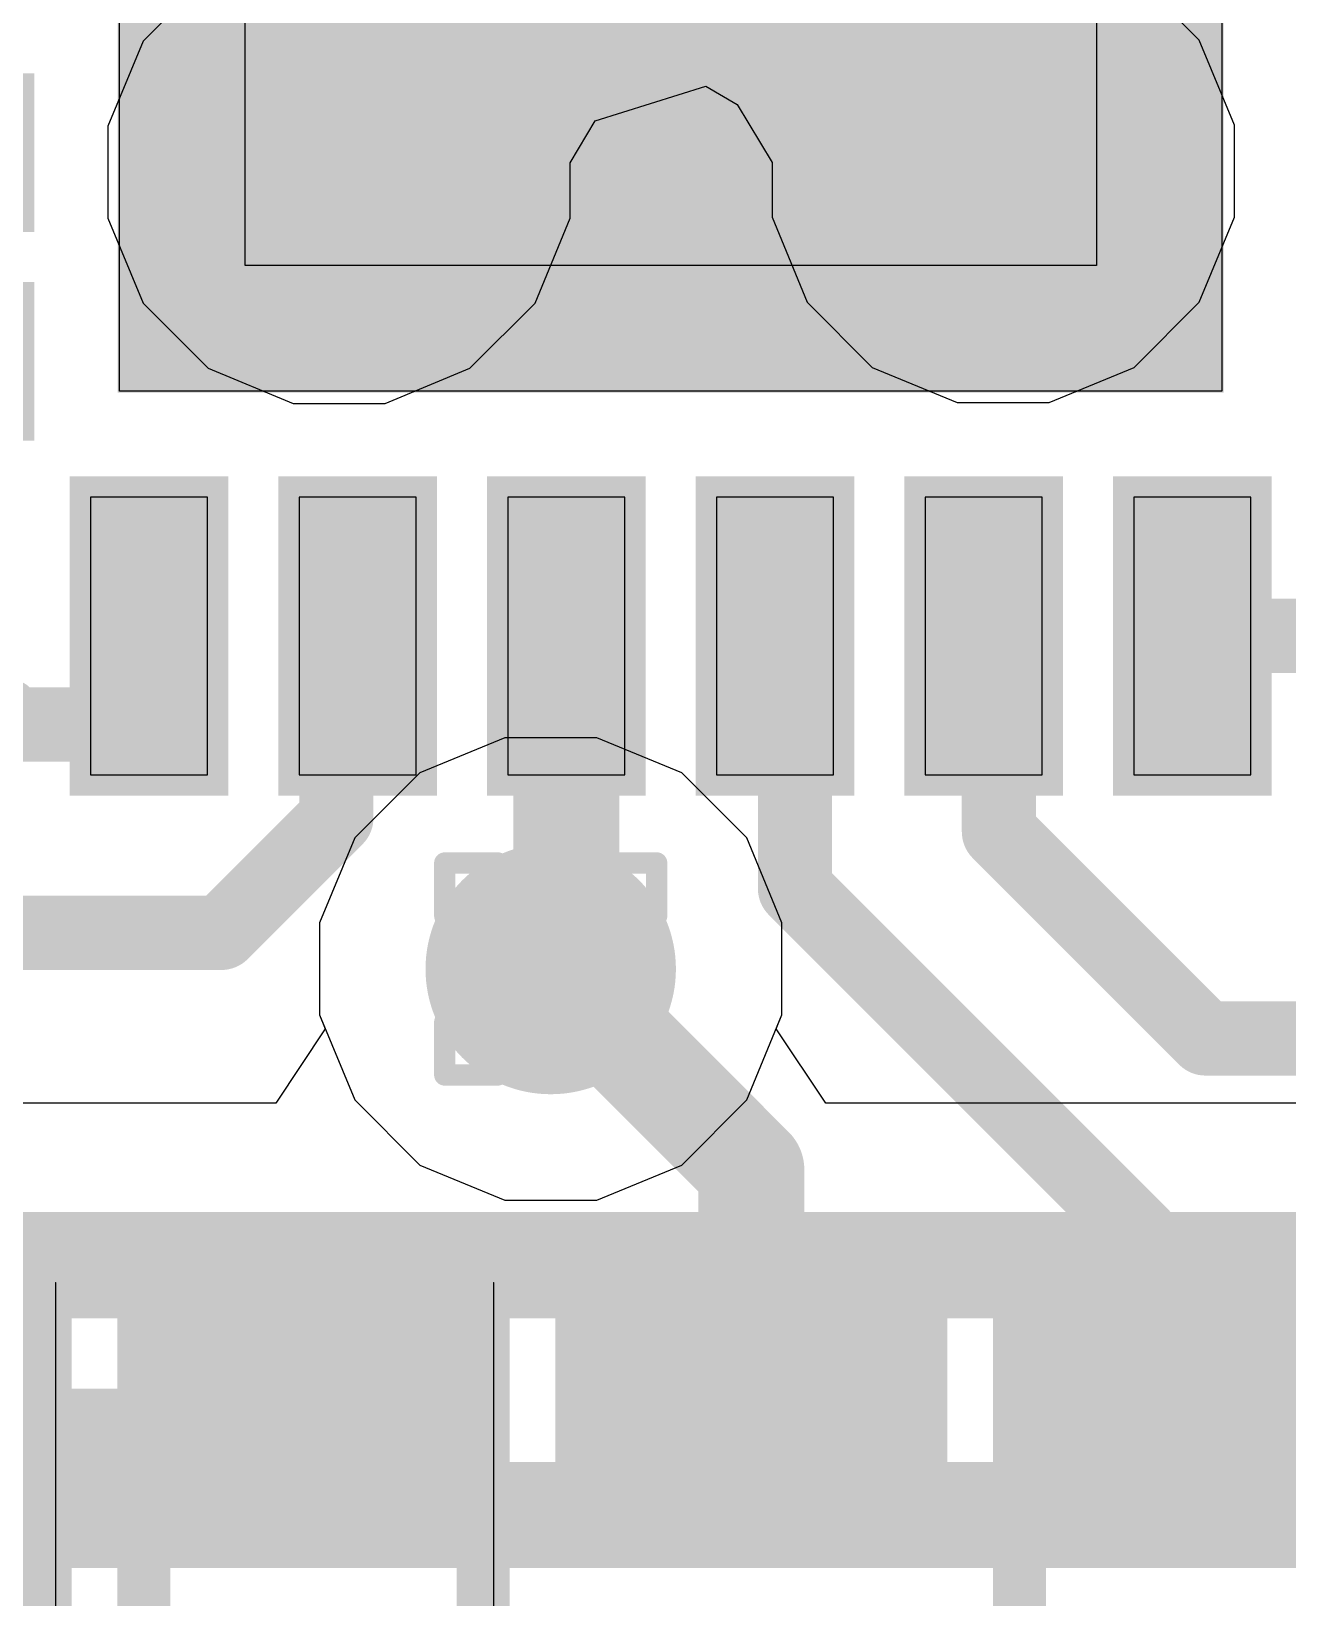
# Model space of a CAD drawing. Header units: inches. Extents: x -11 to 5379, y 0 to 5429.
# Drawn here: x 196.419 to 199.43, y 64.768 to 68.52 of the extents above; entities that cross this region are included whole.
import ezdxf

# ---------------------------------------------------------------- set-up
doc = ezdxf.new("R2010")
doc.units = ezdxf.units.IN
for name, color, linetype in [('Bottom Layer', 5, 'Continuous'), ('Drill Drawing', 1, 'Continuous'), ('GND', 16, 'Continuous'), ('PWR', 76, 'Continuous'), ('Top Layer', 1, 'Continuous'), ('Top Overlay', 2, 'Continuous'), ('Top Paste', 8, 'Continuous'), ('Top Solder', 216, 'Continuous'), ('Via Holes', 16, 'Continuous')]:
    doc.layers.add(name, color=color, linetype=linetype)

# ---------------------------------------------------------------- blocks, each defined once
blk = doc.blocks.new('24_QFN__4_4__105')
at = {"layer": 'Top Layer'}
for points in [[(1.275, 1.275), (1.275, -1.275), (-1.275, -1.275), (-1.275, 1.275)], [(-1.1099, -1.575), (-1.1099, -2.24), (-1.3899, -2.24), (-1.3899, -1.575)], [(-0.6101, -1.575), (-0.6101, -2.24), (-0.8901, -2.24), (-0.8901, -1.575)], [(-0.1099, -1.575), (-0.1099, -2.24), (-0.3899, -2.24), (-0.3899, -1.575)], [(0.3899, -1.575), (0.3899, -2.24), (0.1099, -2.24), (0.1099, -1.575)], [(0.8901, -1.575), (0.8901, -2.24), (0.6101, -2.24), (0.6101, -1.575)], [(1.3899, -1.575), (1.3899, -2.24), (1.1099, -2.24), (1.1099, -1.575)]]:
    blk.add_hatch(color=1, dxfattribs=at).paths.add_polyline_path(points)
at = {"layer": 'Top Solder'}
for points in [[(1.325, 1.325), (1.325, -1.325), (-1.325, -1.325), (-1.325, 1.325)], [(-1.525, -0.56), (-1.525, -0.9401), (-2.2901, -0.9401), (-2.2901, -0.56)], [(-1.525, -1.0599), (-1.525, -1.44), (-2.2901, -1.44), (-2.2901, -1.0599)], [(-1.0599, -1.525), (-1.0599, -2.2901), (-1.44, -2.2901), (-1.44, -1.525)], [(-0.56, -1.525), (-0.56, -2.2901), (-0.9401, -2.2901), (-0.9401, -1.525)], [(-0.0599, -1.525), (-0.0599, -2.2901), (-0.44, -2.2901), (-0.44, -1.525)], [(0.44, -1.525), (0.44, -2.2901), (0.0599, -2.2901), (0.0599, -1.525)], [(0.9401, -1.525), (0.9401, -2.2901), (0.56, -2.2901), (0.56, -1.525)], [(1.44, -1.525), (1.44, -2.2901), (1.0599, -2.2901), (1.0599, -1.525)]]:
    blk.add_hatch(color=216, dxfattribs=at).paths.add_polyline_path(points)
at = {"layer": 'Top Overlay'}
blk.add_lwpolyline([(-2.0762, -2.0762, 0.127, 0.127, 0), (-1.5805, -2.0762, 0.127, 0.127, 0)], format="xyseb", dxfattribs=at)
blk.add_lwpolyline([(-1.6122, -2.0762, 0.0635, 0.0635, 1), (-1.5487, -2.0762, 0.0635, 0.0635, 1)], format="xyseb", close=True, dxfattribs=at)
at = {"layer": 'Top Paste'}
for p, q in [((-1.02, -1.02), (-1.02, 1.02)), ((1.02, 1.02), (1.02, -1.02)), ((1.02, -1.02), (-1.02, -1.02)), ((-1.11, -1.575), (-1.39, -1.575)), ((-1.39, -1.575), (-1.39, -2.24)), ((-1.11, -2.24), (-1.11, -1.575)), ((-0.61, -1.575), (-0.89, -1.575)), ((-0.89, -1.575), (-0.89, -2.24)), ((-0.61, -2.24), (-0.61, -1.575)), ((-0.11, -1.575), (-0.39, -1.575)), ((-0.39, -1.575), (-0.39, -2.24)), ((-0.11, -2.24), (-0.11, -1.575)), ((0.39, -1.575), (0.11, -1.575)), ((0.11, -1.575), (0.11, -2.24)), ((0.39, -2.24), (0.39, -1.575)), ((0.89, -1.575), (0.61, -1.575)), ((0.61, -1.575), (0.61, -2.24)), ((0.89, -2.24), (0.89, -1.575)), ((1.39, -1.575), (1.11, -1.575)), ((1.11, -1.575), (1.11, -2.24)), ((1.39, -2.24), (1.39, -1.575)), ((-1.39, -2.24), (-1.39, -2.24)), ((-1.39, -2.24), (-1.11, -2.24)), ((-0.89, -2.24), (-0.89, -2.24)), ((-0.89, -2.24), (-0.61, -2.24)), ((-0.39, -2.24), (-0.39, -2.24)), ((-0.39, -2.24), (-0.11, -2.24)), ((0.11, -2.24), (0.11, -2.24)), ((0.11, -2.24), (0.39, -2.24)), ((0.61, -2.24), (0.61, -2.24)), ((0.61, -2.24), (0.89, -2.24)), ((1.11, -2.24), (1.11, -2.24)), ((1.11, -2.24), (1.39, -2.24))]:
    blk.add_line(p, q, dxfattribs=at)
blk = doc.blocks.new('R___0402_341')
at = {"layer": 'Top Layer'}
for points in [[(-0.6985, -0.3175), (-0.6985, 0.3175), (-0.2413, 0.3175), (-0.2413, -0.3175)], [(0.2413, -0.3175), (0.2413, 0.3175), (0.6985, 0.3175), (0.6985, -0.3175)]]:
    blk.add_hatch(color=1, dxfattribs=at).paths.add_polyline_path(points)
at = {"layer": 'Top Paste'}
for points in [[(-0.6985, -0.3175), (-0.6985, 0.3175), (-0.2413, 0.3175), (-0.2413, -0.3175)], [(0.2413, -0.3175), (0.2413, 0.3175), (0.6985, 0.3175), (0.6985, -0.3175)]]:
    blk.add_hatch(color=8, dxfattribs=at).paths.add_polyline_path(points)
at = {"layer": 'Top Solder'}
for points in [[(-0.7535, -0.3725), (-0.7535, 0.3725), (-0.1863, 0.3725), (-0.1863, -0.3725)], [(0.1863, -0.3725), (0.1863, 0.3725), (0.7535, 0.3725), (0.7535, -0.3725)]]:
    blk.add_hatch(color=216, dxfattribs=at).paths.add_polyline_path(points)
at = {"layer": 'Top Overlay'}
for points in [[(-0.7874, 0.4064, 0.127, 0.127, 0), (-0.7874, -0.4064, 0.127, 0.127, 0)], [(-0.7874, 0.4064, 0.127, 0.127, 0), (0.7874, 0.4064, 0.127, 0.127, 0)], [(0.7874, 0.4064, 0.127, 0.127, 0), (0.7874, -0.4064, 0.127, 0.127, 0)], [(-0.7874, -0.4064, 0.127, 0.127, 0), (0.7874, -0.4064, 0.127, 0.127, 0)], [(-0.8128, -0.4318, 0.00323, 0.00323, 0), (0.8128, -0.4318, 0.00323, 0.00323, 0)]]:
    blk.add_lwpolyline(points, format="xyseb", dxfattribs=at)
for points in [[(-0.8191, 0.4064, 0.0635, 0.0635, 1), (-0.7556, 0.4064, 0.0635, 0.0635, 1)], [(-0.8191, 0.4064, 0.0635, 0.0635, 1), (-0.7556, 0.4064, 0.0635, 0.0635, 1)], [(0.7556, 0.4064, 0.0635, 0.0635, 1), (0.8191, 0.4064, 0.0635, 0.0635, 1)], [(0.7556, 0.4064, 0.0635, 0.0635, 1), (0.8191, 0.4064, 0.0635, 0.0635, 1)], [(-0.8191, -0.4064, 0.0635, 0.0635, 1), (-0.7556, -0.4064, 0.0635, 0.0635, 1)], [(-0.8191, -0.4064, 0.0635, 0.0635, 1), (-0.7556, -0.4064, 0.0635, 0.0635, 1)], [(0.7556, -0.4064, 0.0635, 0.0635, 1), (0.8191, -0.4064, 0.0635, 0.0635, 1)], [(0.7556, -0.4064, 0.0635, 0.0635, 1), (0.8191, -0.4064, 0.0635, 0.0635, 1)], [(-0.8136, -0.4318, 0.00161, 0.00161, 1), (-0.812, -0.4318, 0.00161, 0.00161, 1)], [(0.812, -0.4318, 0.00161, 0.00161, 1), (0.8136, -0.4318, 0.00161, 0.00161, 1)]]:
    blk.add_lwpolyline(points, format="xyseb", close=True, dxfattribs=at)
blk = doc.blocks.new('R___0402_345')
at = {"layer": 'Top Layer'}
for points in [[(-0.6985, -0.3175), (-0.6985, 0.3175), (-0.2413, 0.3175), (-0.2413, -0.3175)], [(0.2413, -0.3175), (0.2413, 0.3175), (0.6985, 0.3175), (0.6985, -0.3175)]]:
    blk.add_hatch(color=1, dxfattribs=at).paths.add_polyline_path(points)
at = {"layer": 'Top Paste'}
for points in [[(-0.6985, -0.3175), (-0.6985, 0.3175), (-0.2413, 0.3175), (-0.2413, -0.3175)], [(0.2413, -0.3175), (0.2413, 0.3175), (0.6985, 0.3175), (0.6985, -0.3175)]]:
    blk.add_hatch(color=8, dxfattribs=at).paths.add_polyline_path(points)
at = {"layer": 'Top Solder'}
for points in [[(-0.7535, -0.3725), (-0.7535, 0.3725), (-0.1863, 0.3725), (-0.1863, -0.3725)], [(0.1863, -0.3725), (0.1863, 0.3725), (0.7535, 0.3725), (0.7535, -0.3725)]]:
    blk.add_hatch(color=216, dxfattribs=at).paths.add_polyline_path(points)
at = {"layer": 'Top Overlay'}
for points in [[(-0.7874, 0.4064, 0.127, 0.127, 0), (-0.7874, -0.4064, 0.127, 0.127, 0)], [(-0.7874, 0.4064, 0.127, 0.127, 0), (0.7874, 0.4064, 0.127, 0.127, 0)], [(0.7874, 0.4064, 0.127, 0.127, 0), (0.7874, -0.4064, 0.127, 0.127, 0)], [(-0.7874, -0.4064, 0.127, 0.127, 0), (0.7874, -0.4064, 0.127, 0.127, 0)], [(-0.8128, -0.4318, 0.00323, 0.00323, 0), (0.8128, -0.4318, 0.00323, 0.00323, 0)]]:
    blk.add_lwpolyline(points, format="xyseb", dxfattribs=at)
for points in [[(-0.8191, 0.4064, 0.0635, 0.0635, 1), (-0.7556, 0.4064, 0.0635, 0.0635, 1)], [(-0.8191, 0.4064, 0.0635, 0.0635, 1), (-0.7556, 0.4064, 0.0635, 0.0635, 1)], [(0.7556, 0.4064, 0.0635, 0.0635, 1), (0.8191, 0.4064, 0.0635, 0.0635, 1)], [(0.7556, 0.4064, 0.0635, 0.0635, 1), (0.8191, 0.4064, 0.0635, 0.0635, 1)], [(-0.8191, -0.4064, 0.0635, 0.0635, 1), (-0.7556, -0.4064, 0.0635, 0.0635, 1)], [(-0.8191, -0.4064, 0.0635, 0.0635, 1), (-0.7556, -0.4064, 0.0635, 0.0635, 1)], [(0.7556, -0.4064, 0.0635, 0.0635, 1), (0.8191, -0.4064, 0.0635, 0.0635, 1)], [(0.7556, -0.4064, 0.0635, 0.0635, 1), (0.8191, -0.4064, 0.0635, 0.0635, 1)], [(-0.8136, -0.4318, 0.00161, 0.00161, 1), (-0.812, -0.4318, 0.00161, 0.00161, 1)], [(0.812, -0.4318, 0.00161, 0.00161, 1), (0.8136, -0.4318, 0.00161, 0.00161, 1)]]:
    blk.add_lwpolyline(points, format="xyseb", close=True, dxfattribs=at)
blk = doc.blocks.new('R___0402_356')
at = {"layer": 'Top Layer'}
for points in [[(-0.6985, -0.3175), (-0.6985, 0.3175), (-0.2413, 0.3175), (-0.2413, -0.3175)], [(0.2413, -0.3175), (0.2413, 0.3175), (0.6985, 0.3175), (0.6985, -0.3175)]]:
    blk.add_hatch(color=1, dxfattribs=at).paths.add_polyline_path(points)
at = {"layer": 'Top Paste'}
for points in [[(-0.6985, -0.3175), (-0.6985, 0.3175), (-0.2413, 0.3175), (-0.2413, -0.3175)], [(0.2413, -0.3175), (0.2413, 0.3175), (0.6985, 0.3175), (0.6985, -0.3175)]]:
    blk.add_hatch(color=8, dxfattribs=at).paths.add_polyline_path(points)
at = {"layer": 'Top Solder'}
for points in [[(-0.7535, -0.3725), (-0.7535, 0.3725), (-0.1863, 0.3725), (-0.1863, -0.3725)], [(0.1863, -0.3725), (0.1863, 0.3725), (0.7535, 0.3725), (0.7535, -0.3725)]]:
    blk.add_hatch(color=216, dxfattribs=at).paths.add_polyline_path(points)
at = {"layer": 'Top Overlay'}
for points in [[(-0.7874, 0.4064, 0.127, 0.127, 0), (-0.7874, -0.4064, 0.127, 0.127, 0)], [(-0.7874, 0.4064, 0.127, 0.127, 0), (0.7874, 0.4064, 0.127, 0.127, 0)], [(0.7874, 0.4064, 0.127, 0.127, 0), (0.7874, -0.4064, 0.127, 0.127, 0)], [(-0.7874, -0.4064, 0.127, 0.127, 0), (0.7874, -0.4064, 0.127, 0.127, 0)], [(-0.8128, -0.4318, 0.00323, 0.00323, 0), (0.8128, -0.4318, 0.00323, 0.00323, 0)]]:
    blk.add_lwpolyline(points, format="xyseb", dxfattribs=at)
for points in [[(-0.8191, 0.4064, 0.0635, 0.0635, 1), (-0.7556, 0.4064, 0.0635, 0.0635, 1)], [(-0.8191, 0.4064, 0.0635, 0.0635, 1), (-0.7556, 0.4064, 0.0635, 0.0635, 1)], [(0.7556, 0.4064, 0.0635, 0.0635, 1), (0.8191, 0.4064, 0.0635, 0.0635, 1)], [(0.7556, 0.4064, 0.0635, 0.0635, 1), (0.8191, 0.4064, 0.0635, 0.0635, 1)], [(-0.8191, -0.4064, 0.0635, 0.0635, 1), (-0.7556, -0.4064, 0.0635, 0.0635, 1)], [(-0.8191, -0.4064, 0.0635, 0.0635, 1), (-0.7556, -0.4064, 0.0635, 0.0635, 1)], [(0.7556, -0.4064, 0.0635, 0.0635, 1), (0.8191, -0.4064, 0.0635, 0.0635, 1)], [(0.7556, -0.4064, 0.0635, 0.0635, 1), (0.8191, -0.4064, 0.0635, 0.0635, 1)], [(-0.8136, -0.4318, 0.00161, 0.00161, 1), (-0.812, -0.4318, 0.00161, 0.00161, 1)], [(0.812, -0.4318, 0.00161, 0.00161, 1), (0.8136, -0.4318, 0.00161, 0.00161, 1)]]:
    blk.add_lwpolyline(points, format="xyseb", close=True, dxfattribs=at)
blk = doc.blocks.new('C___0402_665')
at = {"layer": 'Top Layer'}
for points in [[(-0.6985, -0.3175), (-0.6985, 0.3175), (-0.2413, 0.3175), (-0.2413, -0.3175)], [(0.2413, -0.3175), (0.2413, 0.3175), (0.6985, 0.3175), (0.6985, -0.3175)]]:
    blk.add_hatch(color=1, dxfattribs=at).paths.add_polyline_path(points)
at = {"layer": 'Top Paste'}
for points in [[(-0.6985, -0.3175), (-0.6985, 0.3175), (-0.2413, 0.3175), (-0.2413, -0.3175)], [(0.2413, -0.3175), (0.2413, 0.3175), (0.6985, 0.3175), (0.6985, -0.3175)]]:
    blk.add_hatch(color=8, dxfattribs=at).paths.add_polyline_path(points)
at = {"layer": 'Top Solder'}
for points in [[(-0.7585, -0.3775), (-0.7585, 0.3775), (-0.1813, 0.3775), (-0.1813, -0.3775)], [(0.1813, -0.3775), (0.1813, 0.3775), (0.7585, 0.3775), (0.7585, -0.3775)]]:
    blk.add_hatch(color=216, dxfattribs=at).paths.add_polyline_path(points)
at = {"layer": 'Top Overlay'}
for points in [[(-0.7874, 0.4064, 0.127, 0.127, 0), (-0.7874, -0.4064, 0.127, 0.127, 0)], [(-0.7874, 0.4064, 0.127, 0.127, 0), (-0.2794, 0.4064, 0.127, 0.127, 0)], [(0.2794, 0.4064, 0.127, 0.127, 0), (0.7874, 0.4064, 0.127, 0.127, 0)], [(0.7874, 0.4064, 0.127, 0.127, 0), (0.7874, -0.4064, 0.127, 0.127, 0)], [(-0.7874, -0.4064, 0.127, 0.127, 0), (-0.2794, -0.4064, 0.127, 0.127, 0)], [(0.2794, -0.4064, 0.127, 0.127, 0), (0.7874, -0.4064, 0.127, 0.127, 0)]]:
    blk.add_lwpolyline(points, format="xyseb", dxfattribs=at)
for points in [[(-0.8191, 0.4064, 0.0635, 0.0635, 1), (-0.7556, 0.4064, 0.0635, 0.0635, 1)], [(-0.8191, 0.4064, 0.0635, 0.0635, 1), (-0.7556, 0.4064, 0.0635, 0.0635, 1)], [(-0.3111, 0.4064, 0.0635, 0.0635, 1), (-0.2477, 0.4064, 0.0635, 0.0635, 1)], [(0.2477, 0.4064, 0.0635, 0.0635, 1), (0.3111, 0.4064, 0.0635, 0.0635, 1)], [(0.7556, 0.4064, 0.0635, 0.0635, 1), (0.8191, 0.4064, 0.0635, 0.0635, 1)], [(0.7556, 0.4064, 0.0635, 0.0635, 1), (0.8191, 0.4064, 0.0635, 0.0635, 1)], [(-0.8191, -0.4064, 0.0635, 0.0635, 1), (-0.7556, -0.4064, 0.0635, 0.0635, 1)], [(-0.8191, -0.4064, 0.0635, 0.0635, 1), (-0.7556, -0.4064, 0.0635, 0.0635, 1)], [(-0.3111, -0.4064, 0.0635, 0.0635, 1), (-0.2477, -0.4064, 0.0635, 0.0635, 1)], [(0.2477, -0.4064, 0.0635, 0.0635, 1), (0.3111, -0.4064, 0.0635, 0.0635, 1)], [(0.7556, -0.4064, 0.0635, 0.0635, 1), (0.8191, -0.4064, 0.0635, 0.0635, 1)], [(0.7556, -0.4064, 0.0635, 0.0635, 1), (0.8191, -0.4064, 0.0635, 0.0635, 1)]]:
    blk.add_lwpolyline(points, format="xyseb", close=True, dxfattribs=at)

msp = doc.modelspace()

# ---------------------------------------------------------------- hatches: boundary and pattern name
at = {"layer": 'Bottom Layer'}
h = msp.add_hatch(color=5, dxfattribs=at)
edge = h.paths.add_edge_path()
edge.add_arc((197.1568, 68.1823), 0.3, 0, 360)
h = msp.add_hatch(color=5, dxfattribs=at)
edge = h.paths.add_edge_path()
edge.add_arc((198.7484, 68.1843), 0.3, 0, 360)
h = msp.add_hatch(color=5, dxfattribs=at)
edge = h.paths.add_edge_path()
edge.add_arc((197.6641, 66.2737), 0.3, 0, 360)
at = {"layer": 'GND'}
h = msp.add_hatch(color=16, dxfattribs=at)
edge = h.paths.add_edge_path()
edge.add_arc((197.1568, 68.1823), 0.3, 0, 360)
h = msp.add_hatch(color=16, dxfattribs=at)
edge = h.paths.add_edge_path()
edge.add_arc((198.7484, 68.1843), 0.3, 0, 360)
h = msp.add_hatch(color=16, dxfattribs=at)
edge = h.paths.add_edge_path()
edge.add_arc((197.6641, 66.2737), 0.3, 0, 360)
at = {"layer": 'PWR'}
h = msp.add_hatch(color=76, dxfattribs=at)
edge = h.paths.add_edge_path()
edge.add_arc((197.1568, 68.1823), 0.3, 0, 360)
h = msp.add_hatch(color=76, dxfattribs=at)
edge = h.paths.add_edge_path()
edge.add_arc((198.7484, 68.1843), 0.3, 0, 360)
h = msp.add_hatch(color=76, dxfattribs=at)
edge = h.paths.add_edge_path()
edge.add_arc((197.6641, 66.2737), 0.3, 0, 360)
at = {"layer": 'Top Layer'}
h = msp.add_hatch(color=1, dxfattribs=at)
edge = h.paths.add_edge_path()
edge.add_arc((197.1568, 68.1823), 0.3, 0, 360)
h = msp.add_hatch(color=1, dxfattribs=at)
edge = h.paths.add_edge_path()
edge.add_arc((198.7484, 68.1843), 0.3, 0, 360)
h = msp.add_hatch(color=1, dxfattribs=at)
edge = h.paths.add_edge_path()
edge.add_arc((197.6641, 66.2737), 0.3, 0, 360)
at = {"layer": 'Via Holes'}
h = msp.add_hatch(color=7, dxfattribs=at)
edge = h.paths.add_edge_path()
edge.add_arc((197.1568, 68.1823), 0.15, 0, 360)
h = msp.add_hatch(color=7, dxfattribs=at)
edge = h.paths.add_edge_path()
edge.add_arc((198.7484, 68.1843), 0.15, 0, 360)
h = msp.add_hatch(color=7, dxfattribs=at)
edge = h.paths.add_edge_path()
edge.add_arc((197.6641, 66.2737), 0.15, 0, 360)

# ---------------------------------------------------------------- linework, layer by layer
at = {"layer": 'Bottom Layer'}
for p, q in [((197.5539, 66.8277), (197.3503, 66.7434)), ((197.7743, 66.8277), (197.5539, 66.8277)), ((197.9779, 66.7434), (197.7743, 66.8277)), ((197.3503, 66.7434), (197.1945, 66.5875)), ((198.1338, 66.5875), (197.9779, 66.7434)), ((197.1945, 66.5875), (197.1101, 66.3839)), ((198.2181, 66.3839), (198.1338, 66.5875)), ((197.1101, 66.3839), (197.1101, 66.1635)), ((198.2181, 66.1635), (198.2181, 66.3839)), ((197.1101, 66.1635), (197.1238, 66.1305)), ((198.2045, 66.1305), (198.2181, 66.1635)), ((197.1238, 66.1305), (197.005, 65.9527)), ((198.3233, 65.9527), (198.2045, 66.1305)), ((197.005, 65.9527), (190.6754, 65.9527)), ((202.9301, 65.9527), (198.3233, 65.9527))]:
    msp.add_line(p, q, dxfattribs=at)
for points in [[(190.5145, 65.5643, 0.254, 0.254, 0), (203.4863, 65.5643, 0.254, 0.254, 0)], [(190.2667, 64.9661, 0.254, 0.254, 0), (203.734, 64.9661, 0.254, 0.254, 0)]]:
    msp.add_lwpolyline(points, format="xyseb", dxfattribs=at)
at = {"layer": 'Drill Drawing'}
for points in [[(196.9028, 68.3093, 0.0508, 0.0508, 0), (196.9028, 68.4363, 0.0508, 0.0508, 0)], [(196.9028, 68.4363, 0.0508, 0.0508, 0), (197.0298, 68.4363, 0.0508, 0.0508, 0)], [(197.0298, 68.4363, 0.0508, 0.0508, 0), (197.1568, 68.3093, 0.0508, 0.0508, 0)], [(197.1568, 68.3093, 0.0508, 0.0508, 0), (197.2838, 68.4363, 0.0508, 0.0508, 0)], [(197.2838, 68.4363, 0.0508, 0.0508, 0), (197.4108, 68.4363, 0.0508, 0.0508, 0)], [(197.4108, 68.3093, 0.0508, 0.0508, 0), (197.4108, 68.4363, 0.0508, 0.0508, 0)], [(198.4944, 68.3113, 0.0508, 0.0508, 0), (198.4944, 68.4383, 0.0508, 0.0508, 0)], [(198.4944, 68.4383, 0.0508, 0.0508, 0), (198.6214, 68.4383, 0.0508, 0.0508, 0)], [(198.6214, 68.4383, 0.0508, 0.0508, 0), (198.7484, 68.3113, 0.0508, 0.0508, 0)], [(198.7484, 68.3113, 0.0508, 0.0508, 0), (198.8754, 68.4383, 0.0508, 0.0508, 0)], [(198.8754, 68.4383, 0.0508, 0.0508, 0), (199.0024, 68.4383, 0.0508, 0.0508, 0)], [(199.0024, 68.3113, 0.0508, 0.0508, 0), (199.0024, 68.4383, 0.0508, 0.0508, 0)], [(196.9028, 68.3093, 0.0508, 0.0508, 0), (197.0298, 68.1823, 0.0508, 0.0508, 0)], [(197.2838, 68.1823, 0.0508, 0.0508, 0), (197.4108, 68.3093, 0.0508, 0.0508, 0)], [(198.4944, 68.3113, 0.0508, 0.0508, 0), (198.6214, 68.1843, 0.0508, 0.0508, 0)], [(198.8754, 68.1843, 0.0508, 0.0508, 0), (199.0024, 68.3113, 0.0508, 0.0508, 0)], [(196.9028, 68.0553, 0.0508, 0.0508, 0), (197.0298, 68.1823, 0.0508, 0.0508, 0)], [(197.2838, 68.1823, 0.0508, 0.0508, 0), (197.4108, 68.0553, 0.0508, 0.0508, 0)], [(198.4944, 68.0573, 0.0508, 0.0508, 0), (198.6214, 68.1843, 0.0508, 0.0508, 0)], [(198.8754, 68.1843, 0.0508, 0.0508, 0), (199.0024, 68.0573, 0.0508, 0.0508, 0)], [(196.9028, 67.9283, 0.0508, 0.0508, 0), (196.9028, 68.0553, 0.0508, 0.0508, 0)], [(197.0298, 67.9283, 0.0508, 0.0508, 0), (197.1568, 68.0553, 0.0508, 0.0508, 0)], [(197.1568, 68.0553, 0.0508, 0.0508, 0), (197.2838, 67.9283, 0.0508, 0.0508, 0)], [(197.4108, 67.9283, 0.0508, 0.0508, 0), (197.4108, 68.0553, 0.0508, 0.0508, 0)], [(198.4944, 67.9303, 0.0508, 0.0508, 0), (198.4944, 68.0573, 0.0508, 0.0508, 0)], [(198.6214, 67.9303, 0.0508, 0.0508, 0), (198.7484, 68.0573, 0.0508, 0.0508, 0)], [(198.7484, 68.0573, 0.0508, 0.0508, 0), (198.8754, 67.9303, 0.0508, 0.0508, 0)], [(199.0024, 67.9303, 0.0508, 0.0508, 0), (199.0024, 68.0573, 0.0508, 0.0508, 0)], [(196.9028, 67.9283, 0.0508, 0.0508, 0), (197.0298, 67.9283, 0.0508, 0.0508, 0)], [(197.2838, 67.9283, 0.0508, 0.0508, 0), (197.4108, 67.9283, 0.0508, 0.0508, 0)], [(198.4944, 67.9303, 0.0508, 0.0508, 0), (198.6214, 67.9303, 0.0508, 0.0508, 0)], [(198.8754, 67.9303, 0.0508, 0.0508, 0), (199.0024, 67.9303, 0.0508, 0.0508, 0)], [(197.4101, 66.4007, 0.0508, 0.0508, 0), (197.4101, 66.5277, 0.0508, 0.0508, 0)], [(197.4101, 66.5277, 0.0508, 0.0508, 0), (197.5371, 66.5277, 0.0508, 0.0508, 0)], [(197.5371, 66.5277, 0.0508, 0.0508, 0), (197.6641, 66.4007, 0.0508, 0.0508, 0)], [(197.6641, 66.4007, 0.0508, 0.0508, 0), (197.7911, 66.5277, 0.0508, 0.0508, 0)], [(197.7911, 66.5277, 0.0508, 0.0508, 0), (197.9181, 66.5277, 0.0508, 0.0508, 0)], [(197.9181, 66.4007, 0.0508, 0.0508, 0), (197.9181, 66.5277, 0.0508, 0.0508, 0)], [(197.4101, 66.4007, 0.0508, 0.0508, 0), (197.5371, 66.2737, 0.0508, 0.0508, 0)], [(197.7911, 66.2737, 0.0508, 0.0508, 0), (197.9181, 66.4007, 0.0508, 0.0508, 0)], [(197.4101, 66.1467, 0.0508, 0.0508, 0), (197.5371, 66.2737, 0.0508, 0.0508, 0)], [(197.7911, 66.2737, 0.0508, 0.0508, 0), (197.9181, 66.1467, 0.0508, 0.0508, 0)], [(197.4101, 66.0197, 0.0508, 0.0508, 0), (197.4101, 66.1467, 0.0508, 0.0508, 0)], [(197.5371, 66.0197, 0.0508, 0.0508, 0), (197.6641, 66.1467, 0.0508, 0.0508, 0)], [(197.6641, 66.1467, 0.0508, 0.0508, 0), (197.7911, 66.0197, 0.0508, 0.0508, 0)], [(197.9181, 66.0197, 0.0508, 0.0508, 0), (197.9181, 66.1467, 0.0508, 0.0508, 0)], [(197.4101, 66.0197, 0.0508, 0.0508, 0), (197.5371, 66.0197, 0.0508, 0.0508, 0)], [(197.7911, 66.0197, 0.0508, 0.0508, 0), (197.9181, 66.0197, 0.0508, 0.0508, 0)]]:
    msp.add_lwpolyline(points, format="xyseb", dxfattribs=at)
for points in [[(196.8901, 68.4363, 0.0254, 0.0254, 1), (196.9155, 68.4363, 0.0254, 0.0254, 1)], [(196.8901, 68.4363, 0.0254, 0.0254, 1), (196.9155, 68.4363, 0.0254, 0.0254, 1)], [(197.0171, 68.4363, 0.0254, 0.0254, 1), (197.0425, 68.4363, 0.0254, 0.0254, 1)], [(197.0171, 68.4363, 0.0254, 0.0254, 1), (197.0425, 68.4363, 0.0254, 0.0254, 1)], [(197.2711, 68.4363, 0.0254, 0.0254, 1), (197.2965, 68.4363, 0.0254, 0.0254, 1)], [(197.2711, 68.4363, 0.0254, 0.0254, 1), (197.2965, 68.4363, 0.0254, 0.0254, 1)], [(197.3981, 68.4363, 0.0254, 0.0254, 1), (197.4235, 68.4363, 0.0254, 0.0254, 1)], [(197.3981, 68.4363, 0.0254, 0.0254, 1), (197.4235, 68.4363, 0.0254, 0.0254, 1)], [(198.4817, 68.4383, 0.0254, 0.0254, 1), (198.5071, 68.4383, 0.0254, 0.0254, 1)], [(198.4817, 68.4383, 0.0254, 0.0254, 1), (198.5071, 68.4383, 0.0254, 0.0254, 1)], [(198.6087, 68.4383, 0.0254, 0.0254, 1), (198.6341, 68.4383, 0.0254, 0.0254, 1)], [(198.6087, 68.4383, 0.0254, 0.0254, 1), (198.6341, 68.4383, 0.0254, 0.0254, 1)], [(198.8627, 68.4383, 0.0254, 0.0254, 1), (198.8881, 68.4383, 0.0254, 0.0254, 1)], [(198.8627, 68.4383, 0.0254, 0.0254, 1), (198.8881, 68.4383, 0.0254, 0.0254, 1)], [(198.9897, 68.4383, 0.0254, 0.0254, 1), (199.0151, 68.4383, 0.0254, 0.0254, 1)], [(198.9897, 68.4383, 0.0254, 0.0254, 1), (199.0151, 68.4383, 0.0254, 0.0254, 1)], [(196.8901, 68.3093, 0.0254, 0.0254, 1), (196.9155, 68.3093, 0.0254, 0.0254, 1)], [(196.8901, 68.3093, 0.0254, 0.0254, 1), (196.9155, 68.3093, 0.0254, 0.0254, 1)], [(197.1441, 68.3093, 0.0254, 0.0254, 1), (197.1695, 68.3093, 0.0254, 0.0254, 1)], [(197.1441, 68.3093, 0.0254, 0.0254, 1), (197.1695, 68.3093, 0.0254, 0.0254, 1)], [(197.3981, 68.3093, 0.0254, 0.0254, 1), (197.4235, 68.3093, 0.0254, 0.0254, 1)], [(197.3981, 68.3093, 0.0254, 0.0254, 1), (197.4235, 68.3093, 0.0254, 0.0254, 1)], [(198.4817, 68.3113, 0.0254, 0.0254, 1), (198.5071, 68.3113, 0.0254, 0.0254, 1)], [(198.4817, 68.3113, 0.0254, 0.0254, 1), (198.5071, 68.3113, 0.0254, 0.0254, 1)], [(198.7357, 68.3113, 0.0254, 0.0254, 1), (198.7611, 68.3113, 0.0254, 0.0254, 1)], [(198.7357, 68.3113, 0.0254, 0.0254, 1), (198.7611, 68.3113, 0.0254, 0.0254, 1)], [(198.9897, 68.3113, 0.0254, 0.0254, 1), (199.0151, 68.3113, 0.0254, 0.0254, 1)], [(198.9897, 68.3113, 0.0254, 0.0254, 1), (199.0151, 68.3113, 0.0254, 0.0254, 1)], [(197.0171, 68.1823, 0.0254, 0.0254, 1), (197.0425, 68.1823, 0.0254, 0.0254, 1)], [(197.0171, 68.1823, 0.0254, 0.0254, 1), (197.0425, 68.1823, 0.0254, 0.0254, 1)], [(197.2711, 68.1823, 0.0254, 0.0254, 1), (197.2965, 68.1823, 0.0254, 0.0254, 1)], [(197.2711, 68.1823, 0.0254, 0.0254, 1), (197.2965, 68.1823, 0.0254, 0.0254, 1)], [(198.6087, 68.1843, 0.0254, 0.0254, 1), (198.6341, 68.1843, 0.0254, 0.0254, 1)], [(198.6087, 68.1843, 0.0254, 0.0254, 1), (198.6341, 68.1843, 0.0254, 0.0254, 1)], [(198.8627, 68.1843, 0.0254, 0.0254, 1), (198.8881, 68.1843, 0.0254, 0.0254, 1)], [(198.8627, 68.1843, 0.0254, 0.0254, 1), (198.8881, 68.1843, 0.0254, 0.0254, 1)], [(196.8901, 68.0553, 0.0254, 0.0254, 1), (196.9155, 68.0553, 0.0254, 0.0254, 1)], [(196.8901, 68.0553, 0.0254, 0.0254, 1), (196.9155, 68.0553, 0.0254, 0.0254, 1)], [(197.1441, 68.0553, 0.0254, 0.0254, 1), (197.1695, 68.0553, 0.0254, 0.0254, 1)], [(197.1441, 68.0553, 0.0254, 0.0254, 1), (197.1695, 68.0553, 0.0254, 0.0254, 1)], [(197.3981, 68.0553, 0.0254, 0.0254, 1), (197.4235, 68.0553, 0.0254, 0.0254, 1)], [(197.3981, 68.0553, 0.0254, 0.0254, 1), (197.4235, 68.0553, 0.0254, 0.0254, 1)], [(198.4817, 68.0573, 0.0254, 0.0254, 1), (198.5071, 68.0573, 0.0254, 0.0254, 1)], [(198.4817, 68.0573, 0.0254, 0.0254, 1), (198.5071, 68.0573, 0.0254, 0.0254, 1)], [(198.7357, 68.0573, 0.0254, 0.0254, 1), (198.7611, 68.0573, 0.0254, 0.0254, 1)], [(198.7357, 68.0573, 0.0254, 0.0254, 1), (198.7611, 68.0573, 0.0254, 0.0254, 1)], [(198.9897, 68.0573, 0.0254, 0.0254, 1), (199.0151, 68.0573, 0.0254, 0.0254, 1)], [(198.9897, 68.0573, 0.0254, 0.0254, 1), (199.0151, 68.0573, 0.0254, 0.0254, 1)], [(196.8901, 67.9283, 0.0254, 0.0254, 1), (196.9155, 67.9283, 0.0254, 0.0254, 1)], [(196.8901, 67.9283, 0.0254, 0.0254, 1), (196.9155, 67.9283, 0.0254, 0.0254, 1)], [(197.0171, 67.9283, 0.0254, 0.0254, 1), (197.0425, 67.9283, 0.0254, 0.0254, 1)], [(197.0171, 67.9283, 0.0254, 0.0254, 1), (197.0425, 67.9283, 0.0254, 0.0254, 1)], [(197.2711, 67.9283, 0.0254, 0.0254, 1), (197.2965, 67.9283, 0.0254, 0.0254, 1)], [(197.2711, 67.9283, 0.0254, 0.0254, 1), (197.2965, 67.9283, 0.0254, 0.0254, 1)], [(197.3981, 67.9283, 0.0254, 0.0254, 1), (197.4235, 67.9283, 0.0254, 0.0254, 1)], [(197.3981, 67.9283, 0.0254, 0.0254, 1), (197.4235, 67.9283, 0.0254, 0.0254, 1)], [(198.4817, 67.9303, 0.0254, 0.0254, 1), (198.5071, 67.9303, 0.0254, 0.0254, 1)], [(198.4817, 67.9303, 0.0254, 0.0254, 1), (198.5071, 67.9303, 0.0254, 0.0254, 1)], [(198.6087, 67.9303, 0.0254, 0.0254, 1), (198.6341, 67.9303, 0.0254, 0.0254, 1)], [(198.6087, 67.9303, 0.0254, 0.0254, 1), (198.6341, 67.9303, 0.0254, 0.0254, 1)], [(198.8627, 67.9303, 0.0254, 0.0254, 1), (198.8881, 67.9303, 0.0254, 0.0254, 1)], [(198.8627, 67.9303, 0.0254, 0.0254, 1), (198.8881, 67.9303, 0.0254, 0.0254, 1)], [(198.9897, 67.9303, 0.0254, 0.0254, 1), (199.0151, 67.9303, 0.0254, 0.0254, 1)], [(198.9897, 67.9303, 0.0254, 0.0254, 1), (199.0151, 67.9303, 0.0254, 0.0254, 1)], [(197.3974, 66.5277, 0.0254, 0.0254, 1), (197.4228, 66.5277, 0.0254, 0.0254, 1)], [(197.3974, 66.5277, 0.0254, 0.0254, 1), (197.4228, 66.5277, 0.0254, 0.0254, 1)], [(197.5244, 66.5277, 0.0254, 0.0254, 1), (197.5498, 66.5277, 0.0254, 0.0254, 1)], [(197.5244, 66.5277, 0.0254, 0.0254, 1), (197.5498, 66.5277, 0.0254, 0.0254, 1)], [(197.7784, 66.5277, 0.0254, 0.0254, 1), (197.8038, 66.5277, 0.0254, 0.0254, 1)], [(197.7784, 66.5277, 0.0254, 0.0254, 1), (197.8038, 66.5277, 0.0254, 0.0254, 1)], [(197.9054, 66.5277, 0.0254, 0.0254, 1), (197.9308, 66.5277, 0.0254, 0.0254, 1)], [(197.9054, 66.5277, 0.0254, 0.0254, 1), (197.9308, 66.5277, 0.0254, 0.0254, 1)], [(197.3974, 66.4007, 0.0254, 0.0254, 1), (197.4228, 66.4007, 0.0254, 0.0254, 1)], [(197.3974, 66.4007, 0.0254, 0.0254, 1), (197.4228, 66.4007, 0.0254, 0.0254, 1)], [(197.6514, 66.4007, 0.0254, 0.0254, 1), (197.6768, 66.4007, 0.0254, 0.0254, 1)], [(197.6514, 66.4007, 0.0254, 0.0254, 1), (197.6768, 66.4007, 0.0254, 0.0254, 1)], [(197.9054, 66.4007, 0.0254, 0.0254, 1), (197.9308, 66.4007, 0.0254, 0.0254, 1)], [(197.9054, 66.4007, 0.0254, 0.0254, 1), (197.9308, 66.4007, 0.0254, 0.0254, 1)], [(197.5244, 66.2737, 0.0254, 0.0254, 1), (197.5498, 66.2737, 0.0254, 0.0254, 1)], [(197.5244, 66.2737, 0.0254, 0.0254, 1), (197.5498, 66.2737, 0.0254, 0.0254, 1)], [(197.7784, 66.2737, 0.0254, 0.0254, 1), (197.8038, 66.2737, 0.0254, 0.0254, 1)], [(197.7784, 66.2737, 0.0254, 0.0254, 1), (197.8038, 66.2737, 0.0254, 0.0254, 1)], [(197.3974, 66.1467, 0.0254, 0.0254, 1), (197.4228, 66.1467, 0.0254, 0.0254, 1)], [(197.3974, 66.1467, 0.0254, 0.0254, 1), (197.4228, 66.1467, 0.0254, 0.0254, 1)], [(197.6514, 66.1467, 0.0254, 0.0254, 1), (197.6768, 66.1467, 0.0254, 0.0254, 1)], [(197.6514, 66.1467, 0.0254, 0.0254, 1), (197.6768, 66.1467, 0.0254, 0.0254, 1)], [(197.9054, 66.1467, 0.0254, 0.0254, 1), (197.9308, 66.1467, 0.0254, 0.0254, 1)], [(197.9054, 66.1467, 0.0254, 0.0254, 1), (197.9308, 66.1467, 0.0254, 0.0254, 1)], [(197.3974, 66.0197, 0.0254, 0.0254, 1), (197.4228, 66.0197, 0.0254, 0.0254, 1)], [(197.3974, 66.0197, 0.0254, 0.0254, 1), (197.4228, 66.0197, 0.0254, 0.0254, 1)], [(197.5244, 66.0197, 0.0254, 0.0254, 1), (197.5498, 66.0197, 0.0254, 0.0254, 1)], [(197.5244, 66.0197, 0.0254, 0.0254, 1), (197.5498, 66.0197, 0.0254, 0.0254, 1)], [(197.7784, 66.0197, 0.0254, 0.0254, 1), (197.8038, 66.0197, 0.0254, 0.0254, 1)], [(197.7784, 66.0197, 0.0254, 0.0254, 1), (197.8038, 66.0197, 0.0254, 0.0254, 1)], [(197.9054, 66.0197, 0.0254, 0.0254, 1), (197.9308, 66.0197, 0.0254, 0.0254, 1)], [(197.9054, 66.0197, 0.0254, 0.0254, 1), (197.9308, 66.0197, 0.0254, 0.0254, 1)]]:
    msp.add_lwpolyline(points, format="xyseb", close=True, dxfattribs=at)
at = {"layer": 'GND'}
for p, q in [((197.5539, 66.8277), (197.3503, 66.7434)), ((197.7743, 66.8277), (197.5539, 66.8277)), ((197.9779, 66.7434), (197.7743, 66.8277)), ((197.3503, 66.7434), (197.1945, 66.5875)), ((198.1338, 66.5875), (197.9779, 66.7434)), ((197.1945, 66.5875), (197.1101, 66.3839)), ((198.2181, 66.3839), (198.1338, 66.5875)), ((197.1101, 66.3839), (197.1101, 66.1635)), ((198.2181, 66.1635), (198.2181, 66.3839)), ((197.1101, 66.1635), (197.1945, 65.9599)), ((198.1338, 65.9599), (198.2181, 66.1635)), ((197.1945, 65.9599), (197.3503, 65.8041)), ((197.9779, 65.8041), (198.1338, 65.9599)), ((197.3503, 65.8041), (197.5539, 65.7197)), ((197.7743, 65.7197), (197.9779, 65.8041)), ((197.5539, 65.7197), (197.7743, 65.7197))]:
    msp.add_line(p, q, dxfattribs=at)
at = {"layer": 'PWR'}
for p, q in [((196.843, 68.6519), (196.6872, 68.4961)), ((199.218, 68.4981), (199.0622, 68.6539)), ((196.6872, 68.4961), (196.6028, 68.2925)), ((199.3024, 68.2945), (199.218, 68.4981)), ((197.7703, 68.3048), (198.0356, 68.3884)), ((198.0356, 68.3884), (198.1106, 68.344)), ((198.1106, 68.344), (198.1944, 68.205)), ((196.6028, 68.2925), (196.6028, 68.0721)), ((197.7108, 68.2042), (197.7703, 68.3048)), ((199.3024, 68.0741), (199.3024, 68.2945)), ((197.7108, 68.0721), (197.7108, 68.2042)), ((198.1944, 68.205), (198.1944, 68.0741)), ((196.6028, 68.0721), (196.6872, 67.8684)), ((197.6265, 67.8684), (197.7108, 68.0721)), ((198.1944, 68.0741), (198.2787, 67.8705)), ((199.218, 67.8705), (199.3024, 68.0741)), ((196.6872, 67.8684), (196.843, 67.7126)), ((197.4706, 67.7126), (197.6265, 67.8684)), ((198.2787, 67.8705), (198.4346, 67.7146)), ((199.0622, 67.7146), (199.218, 67.8705)), ((196.843, 67.7126), (197.0466, 67.6283)), ((197.267, 67.6283), (197.4706, 67.7126)), ((198.4346, 67.7146), (198.6382, 67.6303)), ((198.8586, 67.6303), (199.0622, 67.7146)), ((197.0466, 67.6283), (197.267, 67.6283)), ((198.6382, 67.6303), (198.8586, 67.6303))]:
    msp.add_line(p, q, dxfattribs=at)
at = {"layer": 'Top Layer'}
for p, q in [((196.6305, 68.3351), (196.6305, 68.835)), ((199.2726, 68.835), (199.2726, 68.3351)), ((196.6305, 67.835), (196.6305, 68.3351)), ((199.2726, 68.3351), (199.2726, 67.835)), ((196.6305, 67.658), (196.6305, 67.835)), ((199.2726, 67.835), (199.2726, 67.658)), ((199.2726, 67.658), (196.6305, 67.658))]:
    msp.add_line(p, q, dxfattribs=at)
for points in [[(197.7017, 66.2737, 0.254, 0.254, 0), (197.7017, 67.0715, 0.254, 0.254, 0)], [(196.7017, 66.9103, 0.1778, 0.1778, 0), (196.7017, 67.0715, 0.1778, 0.1778, 0)], [(197.1504, 67.0204, 0.1778, 0.1778, 0), (197.2015, 67.0715, 0.1778, 0.1778, 0)], [(198.2015, 67.0715, 0.1778, 0.1778, 0), (198.2495, 67.0235, 0.1778, 0.1778, 0)], [(198.7017, 67.0715, 0.1778, 0.1778, 0), (198.7381, 67.035, 0.1778, 0.1778, 0)], [(199.2015, 67.0715, 0.1778, 0.1778, 0), (199.6446, 67.0715, 0.1778, 0.1778, 0)], [(198.7381, 66.6021, 0.1778, 0.1778, 0), (198.7381, 67.035, 0.1778, 0.1778, 0)], [(197.1504, 66.6355, 0.1778, 0.1778, 0), (197.1504, 67.0204, 0.1778, 0.1778, 0)], [(198.2495, 66.4662, 0.1778, 0.1778, 0), (198.2495, 67.0235, 0.1778, 0.1778, 0)], [(196.6506, 66.8592, 0.1778, 0.1778, 0), (196.7017, 66.9103, 0.1778, 0.1778, 0)], [(195.9408, 66.8592, 0.1778, 0.1778, 0), (196.6506, 66.8592, 0.1778, 0.1778, 0)], [(196.8751, 66.3602, 0.1778, 0.1778, 0), (197.1504, 66.6355, 0.1778, 0.1778, 0)], [(198.7381, 66.6021, 0.1778, 0.1778, 0), (199.2329, 66.1073, 0.1778, 0.1778, 0)], [(198.2495, 66.4662, 0.1778, 0.1778, 0), (199.0825, 65.6333, 0.1778, 0.1778, 0)], [(196.2875, 66.3602, 0.1778, 0.1778, 0), (196.8751, 66.3602, 0.1778, 0.1778, 0)], [(197.6641, 66.2737, 0.254, 0.254, 0), (198.1449, 65.793, 0.254, 0.254, 0)], [(197.6641, 66.2737, 0.254, 0.254, 0), (197.6641, 66.2737, 0.254, 0.254, 0)], [(199.2329, 66.1073, 0.1778, 0.1778, 0), (199.9378, 66.1073, 0.1778, 0.1778, 0)], [(198.1449, 65.1792, 0.254, 0.254, 0), (198.1449, 65.793, 0.254, 0.254, 0)], [(199.0825, 65.291, 0.1778, 0.1778, 0), (199.0825, 65.6333, 0.1778, 0.1778, 0)], [(199.0825, 65.291, 0.1778, 0.1778, 0), (199.1942, 65.1792, 0.1778, 0.1778, 0)], [(196.0462, 65.1792, 0.1778, 0.1778, 0), (196.8962, 65.1792, 0.1778, 0.1778, 0)]]:
    msp.add_lwpolyline(points, format="xyseb", dxfattribs=at)
for points in [[(197.6382, 67.0715, 0.127, 0.127, 1), (197.7652, 67.0715, 0.127, 0.127, 1)], [(196.6572, 67.0715, 0.0889, 0.0889, 1), (196.7461, 67.0715, 0.0889, 0.0889, 1)], [(197.1571, 67.0715, 0.0889, 0.0889, 1), (197.246, 67.0715, 0.0889, 0.0889, 1)], [(198.1571, 67.0715, 0.0889, 0.0889, 1), (198.246, 67.0715, 0.0889, 0.0889, 1)], [(198.6572, 67.0715, 0.0889, 0.0889, 1), (198.7461, 67.0715, 0.0889, 0.0889, 1)], [(199.1571, 67.0715, 0.0889, 0.0889, 1), (199.246, 67.0715, 0.0889, 0.0889, 1)], [(198.6937, 67.035, 0.0889, 0.0889, 1), (198.7826, 67.035, 0.0889, 0.0889, 1)], [(198.6937, 67.035, 0.0889, 0.0889, 1), (198.7826, 67.035, 0.0889, 0.0889, 1)], [(197.106, 67.0204, 0.0889, 0.0889, 1), (197.1949, 67.0204, 0.0889, 0.0889, 1)], [(197.106, 67.0204, 0.0889, 0.0889, 1), (197.1949, 67.0204, 0.0889, 0.0889, 1)], [(198.205, 67.0235, 0.0889, 0.0889, 1), (198.2939, 67.0235, 0.0889, 0.0889, 1)], [(198.205, 67.0235, 0.0889, 0.0889, 1), (198.2939, 67.0235, 0.0889, 0.0889, 1)], [(196.6572, 66.9103, 0.0889, 0.0889, 1), (196.7461, 66.9103, 0.0889, 0.0889, 1)], [(196.6572, 66.9103, 0.0889, 0.0889, 1), (196.7461, 66.9103, 0.0889, 0.0889, 1)], [(196.6061, 66.8592, 0.0889, 0.0889, 1), (196.695, 66.8592, 0.0889, 0.0889, 1)], [(196.6061, 66.8592, 0.0889, 0.0889, 1), (196.695, 66.8592, 0.0889, 0.0889, 1)], [(197.106, 66.6355, 0.0889, 0.0889, 1), (197.1949, 66.6355, 0.0889, 0.0889, 1)], [(197.106, 66.6355, 0.0889, 0.0889, 1), (197.1949, 66.6355, 0.0889, 0.0889, 1)], [(198.6937, 66.6021, 0.0889, 0.0889, 1), (198.7826, 66.6021, 0.0889, 0.0889, 1)], [(198.6937, 66.6021, 0.0889, 0.0889, 1), (198.7826, 66.6021, 0.0889, 0.0889, 1)], [(198.205, 66.4662, 0.0889, 0.0889, 1), (198.2939, 66.4662, 0.0889, 0.0889, 1)], [(198.205, 66.4662, 0.0889, 0.0889, 1), (198.2939, 66.4662, 0.0889, 0.0889, 1)], [(196.8307, 66.3602, 0.0889, 0.0889, 1), (196.9196, 66.3602, 0.0889, 0.0889, 1)], [(196.8307, 66.3602, 0.0889, 0.0889, 1), (196.9196, 66.3602, 0.0889, 0.0889, 1)], [(197.6006, 66.2737, 0.127, 0.127, 1), (197.7276, 66.2737, 0.127, 0.127, 1)], [(197.6006, 66.2737, 0.127, 0.127, 1), (197.7276, 66.2737, 0.127, 0.127, 1)], [(197.6006, 66.2737, 0.127, 0.127, 1), (197.7276, 66.2737, 0.127, 0.127, 1)], [(197.6382, 66.2737, 0.127, 0.127, 1), (197.7652, 66.2737, 0.127, 0.127, 1)], [(199.1885, 66.1073, 0.0889, 0.0889, 1), (199.2774, 66.1073, 0.0889, 0.0889, 1)], [(199.1885, 66.1073, 0.0889, 0.0889, 1), (199.2774, 66.1073, 0.0889, 0.0889, 1)], [(198.0814, 65.793, 0.127, 0.127, 1), (198.2084, 65.793, 0.127, 0.127, 1)], [(198.0814, 65.793, 0.127, 0.127, 1), (198.2084, 65.793, 0.127, 0.127, 1)], [(199.038, 65.6333, 0.0889, 0.0889, 1), (199.1269, 65.6333, 0.0889, 0.0889, 1)], [(199.038, 65.6333, 0.0889, 0.0889, 1), (199.1269, 65.6333, 0.0889, 0.0889, 1)], [(199.038, 65.291, 0.0889, 0.0889, 1), (199.1269, 65.291, 0.0889, 0.0889, 1)], [(199.038, 65.291, 0.0889, 0.0889, 1), (199.1269, 65.291, 0.0889, 0.0889, 1)], [(198.0814, 65.1792, 0.127, 0.127, 1), (198.2084, 65.1792, 0.127, 0.127, 1)], [(196.8517, 65.1792, 0.0889, 0.0889, 1), (196.9406, 65.1792, 0.0889, 0.0889, 1)], [(199.1498, 65.1792, 0.0889, 0.0889, 1), (199.2387, 65.1792, 0.0889, 0.0889, 1)]]:
    msp.add_lwpolyline(points, format="xyseb", close=True, dxfattribs=at)

# ---------------------------------------------------------------- block references
msp.add_blockref('24_QFN__4_4__105', (197.9516, 68.979))
at = {"rotation": 90}
for name, p in [('R___0402_356', (196.0462, 64.7093)), ('R___0402_345', (197.0955, 64.7093)), ('C___0402_665', (198.1449, 64.7093)), ('R___0402_341', (199.1942, 64.7093))]:
    msp.add_blockref(name, p, dxfattribs=at)

doc.saveas('drawing.dxf')
